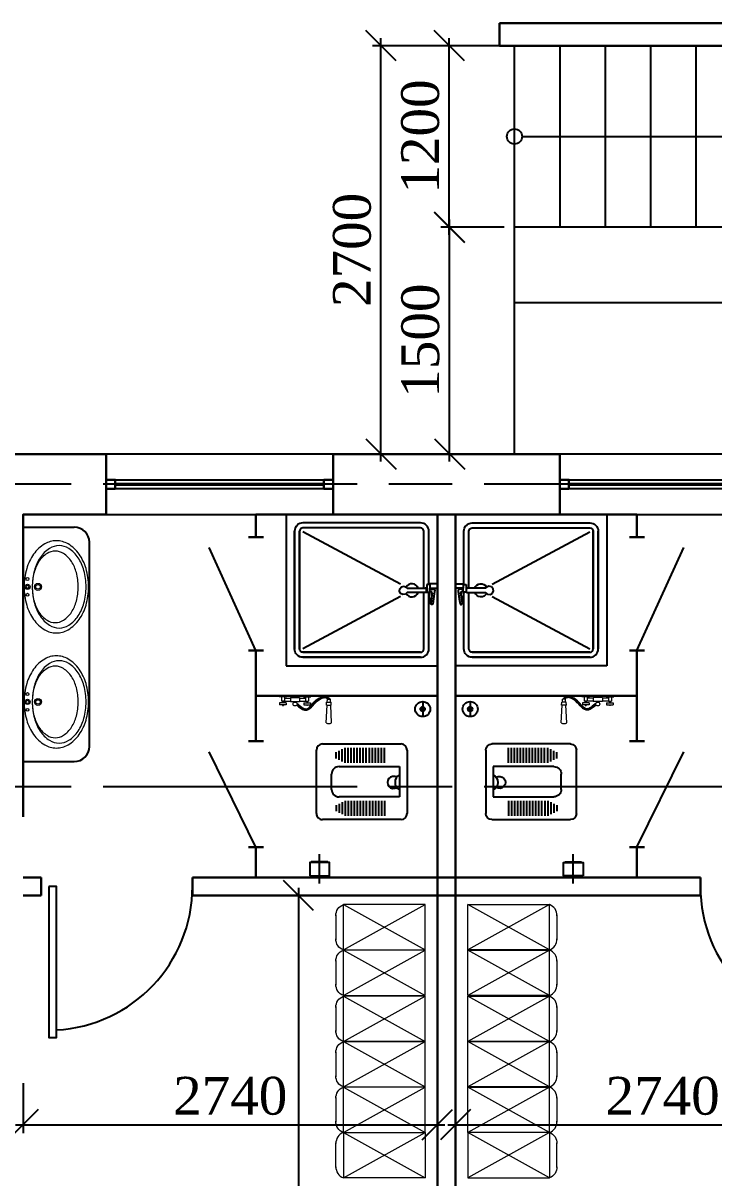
# Model space of a CAD drawing. Header units: inches. Extents: x 2870606 to 3671143, y -733551 to -473558.
# Drawn here: x 3130363 to 3134933, y -589933 to -582295 of the extents above; entities that cross this region are included whole.
import ezdxf

# ---------------------------------------------------------------- set-up
doc = ezdxf.new("R2010")
doc.units = ezdxf.units.IN
doc.header["$MEASUREMENT"] = 0
doc.linetypes.add('ACAD_ISO08W100', pattern=[36, 24, -3, 6, -3])
doc.layers.add('_0', color=7, linetype='Continuous', lineweight=25)
doc.layers.add('A_Windows', color=160, linetype='Continuous')
doc.layers.add('ШТРИХ_СТЕНЫ', color=7, linetype='Continuous', lineweight=9, true_color=0x7a7578)
doc.styles.add('J~stule', font='dutch.ttf')
doc.dimstyles.new('J~style', dxfattribs={"dimscale": 100, "dimtxt": 2.5, "dimasz": 2, "dimexe": 0.55, "dimexo": 0.725, "dimtad": 1, "dimdec": 0, "dimdsep": 46, "dimtxsty": 'J~stule', "dimblk": 'OBLIQUE', "dimcen": 2, "dimdle": 0.5, "dimadec": 0, "dimazin": 0, "dimtfac": 1, "dimtdec": 0, "dimtmove": 0, "dimatfit": 3, "dimfxl": 1, "dimarcsym": 0})

# ---------------------------------------------------------------- blocks, each defined once
blk = doc.blocks.new('_Oblique')
at = {"color": 0, "linetype": 'ByBlock', "lineweight": -2}
blk.add_line((-0.5, -0.5), (0.5, 0.5), dxfattribs=at)
blk = doc.blocks.new('*D169')
at = {"color": 0, "lineweight": -2, "transparency": 16777216}
for p, q in [((3133545.5, -583645.2), (3133129.6, -583645.2)), ((3133184.6, -585195.2), (3133184.6, -583595.2)), ((3133545.5, -585145.2), (3133129.6, -585145.2))]:
    blk.add_line(p, q, dxfattribs=at)
at = {"layer": 'Defpoints', "color": 0, "lineweight": 35, "transparency": 16777216}
for p in [(3133184.6, -583645.2), (3133618, -583645.2, 966.6), (3133618, -585145.2, 1022.9)]:
    blk.add_point(p, dxfattribs=at)
at = {"color": 0, "lineweight": -2, "transparency": 16777216, "xscale": 200, "yscale": 200, "zscale": 200}
for p, rotation in [((3133184.6, -583645.2), 90), ((3133184.6, -585145.2), 270)]:
    blk.add_blockref('_Oblique', p, dxfattribs=dict(at, rotation=rotation))
at = {"color": 0, "transparency": 16777216, "insert": (3132991.9, -584395.2), "char_height": 250, "attachment_point": 5, "rotation": 90, "style": 'J~stule'}
blk.add_mtext('1500', dxfattribs=at)
blk = doc.blocks.new('*D170')
at = {"color": 0, "lineweight": -2, "transparency": 16777216}
for p, q in [((3133181.9, -583695.2), (3133181.9, -582395.2)), ((3133540.9, -582445.2), (3133126.9, -582445.2)), ((3133542.8, -583645.2), (3133126.9, -583645.2))]:
    blk.add_line(p, q, dxfattribs=at)
at = {"layer": 'Defpoints', "color": 0, "lineweight": 35, "transparency": 16777216}
for p in [(3133181.9, -582445.2), (3133613.4, -582445.2, 942.3), (3133615.3, -583645.2, 966.6)]:
    blk.add_point(p, dxfattribs=at)
at = {"color": 0, "lineweight": -2, "transparency": 16777216, "xscale": 200, "yscale": 200, "zscale": 200}
for p, rotation in [((3133181.9, -582445.2), 90), ((3133181.9, -583645.2), 270)]:
    blk.add_blockref('_Oblique', p, dxfattribs=dict(at, rotation=rotation))
at = {"color": 0, "transparency": 16777216, "insert": (3132991, -583045.2), "char_height": 250, "attachment_point": 5, "rotation": 90, "style": 'J~stule'}
blk.add_mtext('1200', dxfattribs=at)
blk = doc.blocks.new('*D171')
at = {"color": 0, "lineweight": -2, "transparency": 16777216}
for p, q in [((3132729.9, -585195.2), (3132729.9, -582395.2)), ((3133540.9, -582445.2), (3132674.9, -582445.2)), ((3133540.9, -585145.2), (3132674.9, -585145.2))]:
    blk.add_line(p, q, dxfattribs=at)
at = {"layer": 'Defpoints', "color": 0, "lineweight": 35, "transparency": 16777216}
for p in [(3132729.9, -582445.2), (3133613.4, -582445.2, 942.3), (3133613.4, -585145.2)]:
    blk.add_point(p, dxfattribs=at)
at = {"color": 0, "lineweight": -2, "transparency": 16777216, "xscale": 200, "yscale": 200, "zscale": 200}
for p, rotation in [((3132729.9, -582445.2), 90), ((3132729.9, -585145.2), 270)]:
    blk.add_blockref('_Oblique', p, dxfattribs=dict(at, rotation=rotation))
at = {"color": 0, "transparency": 16777216, "insert": (3132539.9, -583795.2), "char_height": 250, "attachment_point": 5, "rotation": 90, "style": 'J~stule'}
blk.add_mtext('2700', dxfattribs=at)
blk = doc.blocks.new('hdyhd')
for p, q in [((732010.4, 105038.5), (732010.4, 105558.5)), ((732050.4, 105598.5), (732470.4, 105598.5)), ((732510.4, 105558.5), (732510.4, 105038.5)), ((732160.4, 105548.5), (732360.4, 105548.5)), ((732160.4, 105148.5), (732160.4, 105548.5)), ((732360.4, 105548.5), (732360.4, 105148.5)), ((732135.4, 105448.7), (732035.4, 105448.7)), ((732135.4, 105428.7), (732035.4, 105428.7)), ((732135.4, 105408.7), (732035.4, 105408.7)), ((732385.4, 105448.7), (732485.4, 105448.7)), ((732385.4, 105428.7), (732485.4, 105428.7)), ((732385.4, 105408.7), (732485.4, 105408.7)), ((732135.4, 105388.7), (732035.4, 105388.7)), ((732135.4, 105368.7), (732035.4, 105368.7)), ((732135.4, 105348.7), (732035.4, 105348.7)), ((732135.4, 105328.7), (732035.4, 105328.7)), ((732385.4, 105388.7), (732485.4, 105388.7)), ((732385.4, 105368.7), (732485.4, 105368.7)), ((732385.4, 105348.7), (732485.4, 105348.7)), ((732385.4, 105328.7), (732485.4, 105328.7)), ((732135.4, 105308.7), (732035.4, 105308.7)), ((732135.4, 105288.7), (732035.4, 105288.7)), ((732135.4, 105268.7), (732035.4, 105268.7)), ((732135.4, 105248.7), (732035.4, 105248.7)), ((732385.4, 105308.7), (732485.4, 105308.7)), ((732385.4, 105288.7), (732485.4, 105288.7)), ((732385.4, 105268.7), (732485.4, 105268.7)), ((732385.4, 105248.7), (732485.4, 105248.7)), ((732135.4, 105228.7), (732035.4, 105228.7)), ((732135.4, 105208.7), (732035.4, 105208.7)), ((732135.4, 105188.7), (732035.4, 105188.7)), ((732125.4, 105168.7), (732045.4, 105168.7)), ((732385.4, 105228.7), (732485.4, 105228.7)), ((732385.4, 105208.7), (732485.4, 105208.7)), ((732385.4, 105188.7), (732485.4, 105188.7)), ((732395.4, 105168.7), (732475.4, 105168.7)), ((732115.4, 105148.7), (732055.4, 105148.7)), ((732105.4, 105128.7), (732065.4, 105128.7)), ((732310.4, 105098.5), (732210.4, 105098.5)), ((732405.4, 105148.7), (732465.4, 105148.7)), ((732415.4, 105128.7), (732455.4, 105128.7)), ((732470.4, 104998.5), (732050.4, 104998.5))]:
    blk.add_line(p, q)
for centre, radius, start, end in [((732050.4, 105558.5), 40, 90, 180), ((732470.4, 105558.5), 40, 0, 90), ((732264.4, 105575.1), 56.7, 208.07249, 331.92751), ((732264.4, 105508.5), 40, 147.91007, 32.08997), ((732210.4, 105148.5), 50, 180, 270), ((732310.4, 105148.5), 50, 270, 0), ((732050.4, 105038.5), 40, 180, 270), ((732470.4, 105038.5), 40, 270, 360)]:
    blk.add_arc(centre, radius, start, end)
blk = doc.blocks.new('hdyer')
for p, q in [((-112315.8, -307129.6), (-112315.8, -308129.6)), ((-112559.4, -307590.9), (-113204.7, -307243.8)), ((-112566.4, -307637.4), (-112564.9, -307620.2)), ((-112559.3, -307651), (-112566.4, -307637.4)), ((-112564.9, -307620.2), (-112553.3, -307607.4)), ((-112553.3, -307607.4), (-112536.3, -307603.7)), ((-112536.3, -307603.7), (-112522, -307609.5)), ((-112522, -307609.5), (-112515.8, -307617.6)), ((-112515.8, -307617.6), (-112396, -307617.6)), ((-112388, -307617.6), (-112396, -307617.6)), ((-112388, -307645.6), (-112388, -307617.6)), ((-112388, -307622.8), (-112387.9, -307622.9)), ((-112385.8, -307622.9), (-112388, -307622.9)), ((-112365.8, -307592.6), (-112385.8, -307592.6)), ((-112385.8, -307592.6), (-112385.8, -307612.6)), ((-112385.8, -307612.6), (-112385.8, -307642.6)), ((-112315.8, -307587.6), (-112365.8, -307587.6)), ((-112365.8, -307587.6), (-112365.8, -307617.6)), ((-112365.8, -307617.6), (-112315.8, -307617.6)), ((-112365.8, -307642.6), (-112365.8, -307617.6)), ((-112354.7, -307622.9), (-112365.8, -307622.9)), ((-112358.6, -307620.6), (-112358.2, -307618.5)), ((-112358.2, -307622.9), (-112358.6, -307620.6)), ((-112358.2, -307618.5), (-112357.5, -307617.6)), ((-112354.7, -307622.9), (-112341.4, -307622.9)), ((-112341.4, -307622.9), (-112336.8, -307624.1)), ((-112336.8, -307624.1), (-112333.6, -307627.7)), ((-112332.9, -307631.6), (-112334, -307640.1)), ((-112333.6, -307627.7), (-112332.9, -307631.6)), ((-112559.4, -307671.5), (-113204.7, -308018.5)), ((-112544.2, -307658.8), (-112559.3, -307651)), ((-112527.5, -307656.1), (-112544.2, -307658.8)), ((-112515.8, -307645.6), (-112527.5, -307656.1)), ((-112388, -307645.6), (-112515.8, -307645.6)), ((-112385.8, -307639.9), (-112388, -307639.9)), ((-112385.8, -307642.6), (-112365.8, -307642.6)), ((-112360.3, -307719.9), (-112372.7, -307642.6)), ((-112358.3, -307639.9), (-112365.8, -307639.9)), ((-112349.7, -307648.6), (-112360, -307718.7)), ((-112353.7, -307641.1), (-112358.3, -307639.9)), ((-112352.5, -307667.5), (-112356.2, -307640.5)), ((-112350.5, -307644.7), (-112353.7, -307641.1)), ((-112349.7, -307648.6), (-112350.5, -307644.7)), ((-112340.8, -307686.6), (-112345.6, -307719.4)), ((-112336, -307653.8), (-112340.8, -307686.6)), ((-112334, -307640.1), (-112336, -307653.8)), ((-112358.3, -307723.2), (-112360.3, -307719.9)), ((-112360.3, -307719.9), (-112360.3, -307719.9)), ((-112355.7, -307725.2), (-112358.3, -307723.2)), ((-112352.7, -307725.6), (-112355.7, -307725.2)), ((-112349.5, -307724.9), (-112352.7, -307725.6)), ((-112346.8, -307722.6), (-112349.5, -307724.9)), ((-112345.6, -307719.4), (-112346.8, -307722.6)), ((-113315.8, -308129.6), (-112315.8, -308129.6))]:
    blk.add_line(p, q)
blk.add_lwpolyline([(-112315.8, -307129.6), (-113315.8, -307129.6), (-113315.8, -308129.6)])
for points in [[(-112426.9, -307185.2), (-113204.7, -307185.2, 0.414214), (-113260.2, -307240.7), (-113260.2, -308018.5, 0.141372)], [(-112426.9, -308074.1), (-113204.7, -308074.1, -0.414214), (-113260.2, -308018.5), (-113260.2, -307240.7, -0.141372)], [(-112426.9, -307218.5), (-113204.7, -307218.5, 0.414214), (-113226.9, -307240.7), (-113226.9, -308018.5, 0.139565)], [(-112426.9, -308040.7), (-113204.7, -308040.7, -0.414214), (-113226.9, -308018.5), (-113226.9, -307240.7, -0.139565)], [(-112371.4, -307592.6), (-112371.4, -307240.7, 0.414214), (-112426.9, -307185.2)], [(-112404.7, -307617.6), (-112404.7, -307240.7, 0.414214), (-112426.9, -307218.5)], [(-113204.7, -308040.7), (-112426.9, -308040.7, 0.414214), (-112404.7, -308018.5), (-112404.7, -307645.6)], [(-113204.7, -308074.1), (-112426.9, -308074.1, 0.414214), (-112371.4, -308018.5), (-112371.4, -307650.8)]]:
    blk.add_lwpolyline(points, format="xyb")
for start, end in [(18.28258, 150.03204), (208.21385, 340.54332)]:
    blk.add_arc((-112484.4, -307631.2), 43.3, start, end)
blk = doc.blocks.new('irfaxbr')
at = {"layer": 'ШТРИХ_СТЕНЫ', "color": 5, "linetype": 'ByBlock', "lineweight": 20, "ltscale": 100}
for p, q in [((4777570.9, 3463437.6), (4778110.9, 3463437.6)), ((4777570.9, 3463437.6), (4777570.9, 3463137.6)), ((4777570.9, 3463137.6), (4778110.9, 3463437.6)), ((4777570.9, 3463437.6), (4778110.9, 3463137.6)), ((4778110.9, 3463437.6), (4778110.9, 3463137.6)), ((4777520.9, 3463205.7), (4777520.9, 3463369.6)), ((4778110.9, 3463137.6), (4777570.9, 3463137.6))]:
    blk.add_line(p, q, dxfattribs=at)
for centre, start, end in [((4777596.2, 3463366.7), 109.60136, 182.20677), ((4777596.2, 3463208.6), 177.79323, 250.39864)]:
    blk.add_arc(centre, 75.3, start, end, dxfattribs=at)
blk = doc.blocks.new('hfhfrt')
at = {"lineweight": 13}
blk.add_line((1120341.1, -286193.4), (1120341.1, -284643.4), dxfattribs=at)
at = {"color": 7}
for p, q in [((1120341.1, -284643.4), (1120679.5, -284643.4)), ((1120341.1, -286193.4), (1120679.5, -286193.4))]:
    blk.add_line(p, q, dxfattribs=at)
blk.add_line((1120779.5, -286093.4), (1120779.5, -284743.4))
at = {"lineweight": 13}
for centre, radius in [((1120370.2, -285037.9), 17.3), ((1120370.2, -285037.9), 10.5), ((1120370.2, -284985.9), 9.72), ((1120439.6, -285037.9), 23.1), ((1120439.6, -285037.9), 14.7), ((1120370.2, -285090), 9.72), ((1120370.2, -285798.9), 17.3), ((1120370.2, -285798.9), 10.5), ((1120370.2, -285746.9), 9.72), ((1120439.6, -285798.9), 23.1), ((1120439.6, -285798.9), 14.7), ((1120370.2, -285851.1), 9.72)]:
    blk.add_circle(centre, radius, dxfattribs=at)
at = {"color": 7}
for centre, start, end in [((1120679.5, -284743.4), 0, 90), ((1120679.5, -286093.4), 270, 0)]:
    blk.add_arc(centre, 100, start, end, dxfattribs=at)
at = {"lineweight": 13}
for centre, radius, start, end in [((1120604.7, -284958.3), 237.1, 120.62609, 145.02069), ((1120626.1, -284957.9), 205.9, 122.36765, 146.83492), ((1120561.2, -284884.8), 151.8, 90, 120.62609), ((1120553.6, -284901.3), 100.1, 90, 122.81456), ((1120579.6, -284884.5), 119, 90, 122.36765), ((1120553.6, -284901.3), 100.1, 57.18544, 90), ((1120561.2, -284884.8), 151.8, 59.37391, 90), ((1120579.6, -284884.5), 119, 57.63235, 90), ((1120517.7, -284958.3), 237.1, 34.97931, 59.37391), ((1120533, -284957.9), 205.9, 33.16508, 57.63235), ((1120673.5, -285006.4), 321.1, 145.02069, 163.83775), ((1120662.8, -285009.6), 257.5, 147.28432, 165.09994), ((1120700, -285006.2), 294.2, 146.83492, 164.85341), ((1120595.8, -284966.6), 177.9, 122.81456, 147.28432), ((1120511.5, -284966.6), 177.9, 32.71568, 57.18544), ((1120444.5, -285009.6), 257.5, 14.90006, 32.71568), ((1120459.1, -285006.2), 294.2, 15.14659, 33.16508), ((1120449, -285006.4), 321.1, 16.16225, 34.97931), ((1120782.1, -285037.9), 434.2, 163.83775, 180), ((1120816.9, -285037.9), 415.4, 164.85341, 180), ((1120768.8, -285037.9), 367.3, 165.09994, 180), ((1120338.4, -285037.9), 367.3, 0, 14.90006), ((1120342.2, -285037.9), 415.4, 0, 15.14659), ((1120340.3, -285037.9), 434.2, 0, 16.16225), ((1120782.1, -285037.9), 434.2, 180, 196.16225), ((1120768.8, -285037.9), 367.3, 180, 194.90006), ((1120816.9, -285037.9), 415.4, 180, 195.14659), ((1120338.4, -285037.9), 367.3, 345.09994, 0), ((1120342.2, -285037.9), 415.4, 344.85341, 0), ((1120340.3, -285037.9), 434.2, 343.83775, 0), ((1120673.5, -285069.4), 321.1, 196.16225, 214.97931), ((1120662.8, -285066.1), 257.5, 194.90006, 212.71568), ((1120700, -285069.5), 294.2, 195.14659, 213.16508), ((1120444.5, -285066.1), 257.5, 327.28432, 345.09994), ((1120459.1, -285069.5), 294.2, 326.83492, 344.85341), ((1120449, -285069.4), 321.1, 325.02069, 343.83775), ((1120604.7, -285117.5), 237.1, 214.97931, 239.37391), ((1120595.8, -285109.1), 177.9, 212.71568, 237.18544), ((1120626.1, -285117.8), 205.9, 213.16508, 237.63235), ((1120553.6, -285174.5), 100.1, 237.18544, 270), ((1120553.6, -285174.5), 100.1, 270, 302.81456), ((1120511.5, -285109.1), 177.9, 302.81456, 327.28432), ((1120517.7, -285117.5), 237.1, 300.62609, 325.02069), ((1120533, -285117.8), 205.9, 302.36765, 326.83492), ((1120561.2, -285190.9), 151.8, 239.37391, 270), ((1120579.6, -285191.2), 119, 237.63235, 270), ((1120561.2, -285190.9), 151.8, 270, 300.62609), ((1120579.6, -285191.2), 119, 270, 302.36765), ((1120604.7, -285719.3), 237.1, 120.62609, 145.02069), ((1120626.1, -285718.9), 205.9, 122.36765, 146.83492), ((1120561.2, -285645.8), 151.8, 90, 120.62609), ((1120553.6, -285662.3), 100.1, 90, 122.81456), ((1120579.6, -285645.5), 119, 90, 122.36765), ((1120553.6, -285662.3), 100.1, 57.18544, 90), ((1120561.2, -285645.8), 151.8, 59.37391, 90), ((1120579.6, -285645.5), 119, 57.63235, 90), ((1120517.7, -285719.3), 237.1, 34.97931, 59.37391), ((1120533, -285718.9), 205.9, 33.16508, 57.63235), ((1120673.5, -285767.4), 321.1, 145.02069, 163.83775), ((1120662.8, -285770.7), 257.5, 147.28432, 165.09994), ((1120700, -285767.2), 294.2, 146.83492, 164.85341), ((1120595.8, -285727.6), 177.9, 122.81456, 147.28432), ((1120511.5, -285727.6), 177.9, 32.71568, 57.18544), ((1120444.5, -285770.7), 257.5, 14.90006, 32.71568), ((1120459.1, -285767.2), 294.2, 15.14659, 33.16508), ((1120449, -285767.4), 321.1, 16.16225, 34.97931), ((1120782.1, -285798.9), 434.2, 163.83775, 180), ((1120816.9, -285798.9), 415.4, 164.85341, 180), ((1120768.8, -285798.9), 367.3, 165.09994, 180), ((1120338.4, -285798.9), 367.3, 0, 14.90006), ((1120342.2, -285798.9), 415.4, 0, 15.14659), ((1120340.3, -285798.9), 434.2, 0, 16.16225), ((1120782.1, -285798.9), 434.2, 180, 196.16225), ((1120768.8, -285798.9), 367.3, 180, 194.90006), ((1120816.9, -285798.9), 415.4, 180, 195.14659), ((1120338.4, -285798.9), 367.3, 345.09994, 0), ((1120342.2, -285798.9), 415.4, 344.85341, 0), ((1120340.3, -285798.9), 434.2, 343.83775, 0), ((1120673.5, -285830.4), 321.1, 196.16225, 214.97931), ((1120662.8, -285827.1), 257.5, 194.90006, 212.71568), ((1120700, -285830.5), 294.2, 195.14659, 213.16508), ((1120444.5, -285827.1), 257.5, 327.28432, 345.09994), ((1120459.1, -285830.5), 294.2, 326.83492, 344.85341), ((1120449, -285830.4), 321.1, 325.02069, 343.83775), ((1120604.7, -285878.5), 237.1, 214.97931, 239.37391), ((1120595.8, -285870.1), 177.9, 212.71568, 237.18544), ((1120626.1, -285878.8), 205.9, 213.16508, 237.63235), ((1120553.6, -285935.5), 100.1, 237.18544, 270), ((1120553.6, -285935.5), 100.1, 270, 302.81456), ((1120511.5, -285870.1), 177.9, 302.81456, 327.28432), ((1120517.7, -285878.5), 237.1, 300.62609, 325.02069), ((1120533, -285878.8), 205.9, 302.36765, 326.83492), ((1120561.2, -285951.9), 151.8, 239.37391, 270), ((1120579.6, -285952.2), 119, 237.63235, 270), ((1120561.2, -285951.9), 151.8, 270, 300.62609), ((1120579.6, -285952.2), 119, 270, 302.36765)]:
    blk.add_arc(centre, radius, start, end, dxfattribs=at)
blk = doc.blocks.new('*U65')
at = {"color": 7, "lineweight": 30}
for points in [[(0, 60), (60, 60), (60, 0), (0, 0)], [(1500, 60), (1440, 60), (1440, 0), (1500, 0)]]:
    blk.add_lwpolyline(points, close=True, dxfattribs=at)
at = {"color": 4, "lineweight": 25}
for points in [[(60, 60), (1440, 60), (1440, 0), (60, 0)], [(60, 35), (1440, 35), (1440, 25), (60, 25)]]:
    blk.add_lwpolyline(points, close=True, dxfattribs=at)
blk = doc.blocks.new('*D234')
at = {"color": 0, "lineweight": -2, "transparency": 16777216}
for p, q in [((3133223.4, -589266.3), (3133223.4, -589636.3)), ((3135963.4, -589266.3), (3135963.4, -589636.3)), ((3133173.4, -589581.3), (3136013.4, -589581.3))]:
    blk.add_line(p, q, dxfattribs=at)
at = {"layer": 'Defpoints', "color": 0, "lineweight": 35, "transparency": 16777216}
for p in [(3133223.4, -589193.8), (3135963.4, -589193.8), (3135963.4, -589581.3)]:
    blk.add_point(p, dxfattribs=at)
at = {"color": 0, "lineweight": -2, "transparency": 16777216, "xscale": 200, "yscale": 200, "zscale": 200, "rotation": 180}
blk.add_blockref('_Oblique', (3133223.4, -589581.3), dxfattribs=at)
at = {"color": 0, "lineweight": -2, "transparency": 16777216, "xscale": 200, "yscale": 200, "zscale": 200}
blk.add_blockref('_Oblique', (3135963.4, -589581.3), dxfattribs=at)
at = {"color": 0, "transparency": 16777216, "insert": (3134593.4, -589391.3), "char_height": 250, "attachment_point": 5, "style": 'J~stule'}
blk.add_mtext('2740', dxfattribs=at)
blk = doc.blocks.new('*D235')
at = {"color": 0, "lineweight": -2, "transparency": 16777216}
for p, q in [((3130363.4, -589305.5), (3130363.4, -589636.3)), ((3133103.4, -589305.5), (3133103.4, -589636.3)), ((3130313.4, -589581.3), (3133153.4, -589581.3))]:
    blk.add_line(p, q, dxfattribs=at)
at = {"layer": 'Defpoints', "color": 0, "lineweight": 35, "transparency": 16777216}
for p in [(3130363.4, -589233), (3133103.4, -589233), (3133103.4, -589581.3)]:
    blk.add_point(p, dxfattribs=at)
at = {"color": 0, "lineweight": -2, "transparency": 16777216, "xscale": 200, "yscale": 200, "zscale": 200, "rotation": 180}
blk.add_blockref('_Oblique', (3130363.4, -589581.3), dxfattribs=at)
at = {"color": 0, "lineweight": -2, "transparency": 16777216, "xscale": 200, "yscale": 200, "zscale": 200}
blk.add_blockref('_Oblique', (3133103.4, -589581.3), dxfattribs=at)
at = {"color": 0, "transparency": 16777216, "insert": (3131733.4, -589391.3), "char_height": 250, "attachment_point": 5, "style": 'J~stule'}
blk.add_mtext('2740', dxfattribs=at)
blk = doc.blocks.new('*D249')
at = {"color": 0, "lineweight": -2, "transparency": 16777216}
for p, q in [((3132302.9, -588065.2), (3132129.7, -588065.2)), ((3132184.7, -588015.2), (3132184.7, -593475.2)), ((3132302.9, -593425.2), (3132129.7, -593425.2))]:
    blk.add_line(p, q, dxfattribs=at)
at = {"layer": 'Defpoints', "color": 0, "lineweight": 35, "transparency": 16777216}
for p in [(3132375.4, -588065.2, -10.2), (3132184.7, -593425.2), (3132375.4, -593425.2)]:
    blk.add_point(p, dxfattribs=at)
at = {"color": 0, "lineweight": -2, "transparency": 16777216, "xscale": 200, "yscale": 200, "zscale": 200}
for p, rotation in [((3132184.7, -588065.2), 90), ((3132184.7, -593425.2), 270)]:
    blk.add_blockref('_Oblique', p, dxfattribs=dict(at, rotation=rotation))
at = {"color": 0, "transparency": 16777216, "insert": (3131992, -590745.2), "char_height": 250, "attachment_point": 5, "rotation": 90, "style": 'J~stule'}
blk.add_mtext('5360', dxfattribs=at)

msp = doc.modelspace()

# ---------------------------------------------------------------- linework, layer by layer
at = {"lineweight": 30}
for p, q in [((3133513.38, -582295.19, 80.78), (3139363.36, -582295.19, 80.78)), ((3133513.38, -582445.19, 80.78), (3133513.38, -582295.19, 80.78)), ((3133513.38, -582445.19, 80.78), (3139213.36, -582445.19, 80.78)), ((3130913.36, -585145.19), (3130913.36, -585545.19)), ((3131903.36, -585545.19), (3133103.36, -585545.19)), ((3131903.36, -585545.19), (3131903.36, -585695.19)), ((3133103.36, -592145.19), (3133103.36, -585545.19)), ((3134423.36, -585545.19), (3133223.36, -585545.19)), ((3133223.36, -591175.19), (3133223.36, -585545.19)), ((3134423.36, -585545.19), (3134423.36, -585695.19)), ((3131853.36, -585695.19), (3131953.36, -585695.19)), ((3134473.36, -585695.19), (3134373.36, -585695.19)), ((3131853.36, -586445.19), (3131953.36, -586445.19)), ((3131903.36, -586445.19), (3131903.36, -586745.19)), ((3134473.36, -586445.19), (3134373.36, -586445.19)), ((3134423.36, -586445.19), (3134423.36, -586745.19)), ((3131903.36, -586745.19), (3133103.36, -586745.19)), ((3131903.36, -586745.19), (3131903.36, -587045.19)), ((3134423.36, -586745.19), (3133223.36, -586745.19)), ((3134423.36, -586745.19), (3134423.36, -587045.19)), ((3131853.36, -587045.19), (3131953.36, -587045.19)), ((3134473.36, -587045.19), (3134373.36, -587045.19)), ((3131853.36, -587745.19), (3131953.36, -587745.19)), ((3131903.36, -587745.19), (3131903.36, -587945.19)), ((3134473.36, -587745.19), (3134373.36, -587745.19)), ((3134423.36, -587745.19), (3134423.36, -587945.19)), ((3130363.36, -587945.19), (3130483.4, -587945.19)), ((3130483.4, -588065.19, 58.88), (3130483.4, -587945.19, 58.88)), ((3131483.4, -587945.19, -10.18), (3134843.39, -587945.19, -10.18)), ((3131483.4, -588065.19, 58.88), (3131483.4, -587945.19, 12.06)), ((3131903.36, -587945.19), (3133103.36, -587945.19)), ((3134423.36, -587945.19), (3133223.36, -587945.19)), ((3134843.39, -588065.19, 58.88), (3134843.39, -587945.19, 12.06)), ((3130363.36, -588065.19), (3130483.4, -588065.19)), ((3131483.4, -588065.19, -10.18), (3134843.39, -588065.19, -10.18))]:
    msp.add_line(p, q, dxfattribs=at)
for p, q in [((3133613.38, -583645.19, 105.13), (3133613.38, -582445.19, 80.78)), ((3133913.38, -582445.19, 105.13), (3133913.38, -583645.19, 105.13)), ((3134213.38, -582445.19, 105.13), (3134213.38, -583645.19, 105.13)), ((3134513.38, -582445.19, 105.13), (3134513.38, -583645.19, 105.13)), ((3134813.38, -582445.19, 105.13), (3134813.38, -583645.19, 105.13)), ((3133663.38, -583045.19, 105.13), (3136313.38, -583045.19, 105.13)), ((3133613.38, -585145.19, 105.13), (3133613.38, -583645.19, 105.13)), ((3136313.38, -583645.19, 105.13), (3133613.38, -583645.19, 105.13)), ((3136313.38, -584145.19, 92.96), (3133613.38, -584145.19, 92.96)), ((3132413.36, -585145.19), (3130913.36, -585145.19)), ((3135413.36, -585145.19), (3133913.36, -585145.19)), ((3130913.36, -585545.19), (3133103.36, -585545.19)), ((3133913.36, -585545.19), (3135413.36, -585545.19)), ((3131903.36, -586445.19), (3131593.89, -585764.21)), ((3134423.36, -586445.19), (3134732.83, -585764.21)), ((3131903.36, -587745.19), (3131593.89, -587114.21)), ((3134423.36, -587745.19), (3134732.83, -587114.21))]:
    msp.add_line(p, q)
at = {"color": 252, "linetype": 'ACAD_ISO08W100', "ltscale": 70}
for p, q in [((3193052.28, -585345.19), (3127158.59, -585345.19)), ((3193052.28, -587345.19), (3127158.59, -587345.19))]:
    msp.add_line(p, q, dxfattribs=at)
at = {"color": 153, "linetype": 'ByBlock', "lineweight": 5}
for p, q in [((3132057.08, -586745.19), (3132107.08, -586745.19)), ((3132057.08, -586745.19), (3132057.08, -586750.19)), ((3132057.08, -586745.19), (3132107.08, -586745.19)), ((3132107.08, -586750.19), (3132057.08, -586750.19)), ((3132072.08, -586750.19), (3132072.08, -586780.19)), ((3132092.08, -586780.19), (3132072.08, -586780.19)), ((3132079.08, -586780.19), (3132079.08, -586790.38)), ((3132085.08, -586780.19), (3132085.08, -586790.38)), ((3132092.08, -586750.19), (3132092.08, -586780.19)), ((3132092.08, -586759.18), (3132132.08, -586759.18)), ((3132092.08, -586779.4), (3132132.08, -586779.4)), ((3132107.08, -586745.19), (3132107.08, -586750.19)), ((3132132.08, -586756.18), (3132132.08, -586782.4)), ((3132132.08, -586756.18), (3132192.08, -586756.18)), ((3132132.08, -586782.4), (3132192.08, -586782.4)), ((3132155.08, -586782.4), (3132155.08, -586787.48)), ((3132169.08, -586782.4), (3132169.08, -586787.48)), ((3132192.08, -586756.18), (3132192.08, -586782.4)), ((3132192.08, -586759.18), (3132232.08, -586759.18)), ((3132192.08, -586779.4), (3132232.08, -586779.4)), ((3132217.08, -586745.19), (3132267.08, -586745.19)), ((3132217.08, -586745.19), (3132217.08, -586750.19)), ((3132217.08, -586745.19), (3132267.08, -586745.19)), ((3132217.08, -586750.19), (3132267.08, -586750.19)), ((3132232.08, -586750.19), (3132232.08, -586780.19)), ((3132232.08, -586780.19), (3132252.08, -586780.19)), ((3132239.08, -586780.19), (3132239.08, -586790.38)), ((3132245.08, -586780.19), (3132245.08, -586790.38)), ((3132252.08, -586750.19), (3132252.08, -586780.19)), ((3132267.08, -586745.19), (3132267.08, -586750.19)), ((3132284.2, -586804.4), (3132303.33, -586771.26)), ((3132284.65, -586788.87), (3132293.6, -586794.04)), ((3132286.33, -586787.09), (3132295.29, -586792.26)), ((3132288.02, -586785.32), (3132297.01, -586790.51)), ((3132289.74, -586783.56), (3132298.75, -586788.76)), ((3132291.49, -586781.82), (3132300.53, -586787.04)), ((3132293.27, -586780.1), (3132302.34, -586785.33)), ((3132295.08, -586778.39), (3132304.18, -586783.65)), ((3132296.92, -586776.71), (3132306.07, -586781.99)), ((3132298.81, -586775.05), (3132308, -586780.35)), ((3132300.73, -586773.4), (3132309.98, -586778.75)), ((3132302.68, -586771.78), (3132312.01, -586777.17)), ((3132304.68, -586770.19), (3132314.08, -586775.62)), ((3132306.71, -586768.61), (3132316.2, -586774.09)), ((3132308.79, -586767.06), (3132318.37, -586772.59)), ((3132310.03, -586778.71), (3132321.6, -586758.67)), ((3132310.91, -586765.53), (3132320.59, -586771.13)), ((3132313.07, -586764.03), (3132322.87, -586769.69)), ((3132315.28, -586762.56), (3132325.2, -586768.29)), ((3132317.54, -586761.11), (3132327.59, -586766.92)), ((3132319.85, -586759.7), (3132330.05, -586765.59)), ((3132322.22, -586758.31), (3132332.57, -586764.3)), ((3132324.64, -586756.97), (3132335.18, -586763.05)), ((3132327.13, -586755.65), (3132337.87, -586761.85)), ((3132327.95, -586766.72), (3132336.87, -586751.28)), ((3132329.7, -586754.39), (3132340.66, -586760.71)), ((3132332.34, -586753.16), (3132343.57, -586759.64)), ((3132335.07, -586751.99), (3132346.62, -586758.66)), ((3132337.91, -586750.88), (3132349.87, -586757.78)), ((3132340.87, -586749.84), (3132353.38, -586757.06)), ((3132342.9, -586759.88), (3132350.09, -586747.42)), ((3132343.97, -586748.88), (3132357.3, -586756.57)), ((3132347.25, -586748.02), (3132362.05, -586756.56)), ((3132350.76, -586747.3), (3132384.97, -586767.05)), ((3132354.59, -586746.76), (3132389.74, -586767.05)), ((3132355.72, -586756.72), (3132361.6, -586746.53)), ((3132358.88, -586746.49), (3132389.97, -586764.43)), ((3132364.03, -586746.71), (3132386.5, -586759.69)), ((3132366.41, -586757.25), (3132371.54, -586748.37)), ((3132369.87, -586807.05), (3132370.89, -586787.05)), ((3132370.89, -586787.05), (3132400.73, -586787.05)), ((3132371.85, -586748.48), (3132380.94, -586753.72)), ((3132374.73, -586761.9), (3132379.92, -586752.9)), ((3132374.89, -586787.05), (3132375.91, -586767.05)), ((3132375.91, -586767.05), (3132395.71, -586767.05)), ((3132378.73, -586766.2), (3132380.21, -586767.05)), ((3132382.75, -586767.05), (3132386.79, -586760.05)), ((3132396.72, -586787.05), (3132395.71, -586767.05)), ((3132401.74, -586807.05), (3132400.73, -586787.05)), ((3133924.98, -586807.05), (3133925.99, -586787.05)), ((3133955.83, -586787.05), (3133925.99, -586787.05)), ((3133930, -586787.05), (3133931.01, -586767.05)), ((3133950.81, -586767.05), (3133931.01, -586767.05)), ((3133967.84, -586746.49), (3133936.75, -586764.43)), ((3133972.13, -586746.76), (3133936.98, -586767.05)), ((3133943.97, -586767.05), (3133939.93, -586760.05)), ((3133962.69, -586746.71), (3133940.21, -586759.69)), ((3133975.96, -586747.3), (3133941.74, -586767.05)), ((3133954.87, -586748.48), (3133945.78, -586753.72)), ((3133947.99, -586766.2), (3133946.51, -586767.05)), ((3133951.99, -586761.9), (3133946.8, -586752.9)), ((3133951.83, -586787.05), (3133950.81, -586767.05)), ((3133960.31, -586757.25), (3133955.18, -586748.37)), ((3133956.85, -586807.05), (3133955.83, -586787.05)), ((3133979.47, -586748.02), (3133964.67, -586756.56)), ((3133971, -586756.72), (3133965.11, -586746.53)), ((3133982.75, -586748.88), (3133969.42, -586756.57)), ((3133985.85, -586749.84), (3133973.34, -586757.06)), ((3133983.82, -586759.88), (3133976.63, -586747.42)), ((3133988.81, -586750.88), (3133976.85, -586757.78)), ((3133991.65, -586751.99), (3133980.09, -586758.66)), ((3133994.38, -586753.16), (3133983.15, -586759.64)), ((3133997.02, -586754.39), (3133986.06, -586760.71)), ((3133999.59, -586755.65), (3133988.85, -586761.85)), ((3133998.77, -586766.72), (3133989.85, -586751.28)), ((3134002.08, -586756.97), (3133991.54, -586763.05)), ((3134004.5, -586758.31), (3133994.14, -586764.3)), ((3134006.87, -586759.7), (3133996.67, -586765.59)), ((3134009.18, -586761.11), (3133999.13, -586766.92)), ((3134011.44, -586762.56), (3134001.52, -586768.29)), ((3134013.65, -586764.03), (3134003.85, -586769.69)), ((3134016.69, -586778.71), (3134005.12, -586758.67)), ((3134015.81, -586765.53), (3134006.12, -586771.13)), ((3134017.93, -586767.06), (3134008.35, -586772.59)), ((3134020.01, -586768.61), (3134010.52, -586774.09)), ((3134022.04, -586770.19), (3134012.64, -586775.62)), ((3134024.04, -586771.78), (3134014.71, -586777.17)), ((3134025.99, -586773.4), (3134016.74, -586778.75)), ((3134027.91, -586775.05), (3134018.72, -586780.35)), ((3134029.79, -586776.71), (3134020.65, -586781.99)), ((3134031.64, -586778.39), (3134022.54, -586783.65)), ((3134042.52, -586804.4), (3134023.39, -586771.26)), ((3134033.45, -586780.1), (3134024.38, -586785.33)), ((3134035.23, -586781.82), (3134026.19, -586787.04)), ((3134036.97, -586783.56), (3134027.97, -586788.76)), ((3134038.7, -586785.32), (3134029.71, -586790.51)), ((3134040.39, -586787.09), (3134031.43, -586792.26)), ((3134042.07, -586788.87), (3134033.12, -586794.04)), ((3134109.64, -586745.19), (3134059.64, -586745.19)), ((3134059.64, -586745.19), (3134059.64, -586750.19)), ((3134109.64, -586745.19), (3134059.64, -586745.19)), ((3134109.64, -586750.19), (3134059.64, -586750.19)), ((3134074.64, -586750.19), (3134074.64, -586780.19)), ((3134094.64, -586780.19), (3134074.64, -586780.19)), ((3134081.64, -586780.19), (3134081.64, -586790.38)), ((3134087.64, -586780.19), (3134087.64, -586790.38)), ((3134094.64, -586750.19), (3134094.64, -586780.19)), ((3134134.64, -586759.18), (3134094.64, -586759.18)), ((3134134.64, -586779.4), (3134094.64, -586779.4)), ((3134109.64, -586745.19), (3134109.64, -586750.19)), ((3134134.64, -586756.18), (3134134.64, -586782.4)), ((3134194.64, -586756.18), (3134134.64, -586756.18)), ((3134194.64, -586782.4), (3134134.64, -586782.4)), ((3134157.64, -586782.4), (3134157.64, -586787.48)), ((3134171.64, -586782.4), (3134171.64, -586787.48)), ((3134194.64, -586756.18), (3134194.64, -586782.4)), ((3134234.64, -586759.18), (3134194.64, -586759.18)), ((3134234.64, -586779.4), (3134194.64, -586779.4)), ((3134269.64, -586745.19), (3134219.64, -586745.19)), ((3134219.64, -586745.19), (3134219.64, -586750.19)), ((3134269.64, -586745.19), (3134219.64, -586745.19)), ((3134219.64, -586750.19), (3134269.64, -586750.19)), ((3134234.64, -586750.19), (3134234.64, -586780.19)), ((3134234.64, -586780.19), (3134254.64, -586780.19)), ((3134241.64, -586780.19), (3134241.64, -586790.38)), ((3134247.64, -586780.19), (3134247.64, -586790.38)), ((3134254.64, -586750.19), (3134254.64, -586780.19)), ((3134269.64, -586745.19), (3134269.64, -586750.19)), ((3132060.08, -586790.38), (3132060.08, -586804.38)), ((3132104.08, -586790.38), (3132060.08, -586790.38)), ((3132104.08, -586804.38), (3132060.08, -586804.38)), ((3132079.08, -586804.38), (3132079.08, -586807.33)), ((3132079.08, -586807.33), (3132085.08, -586807.33)), ((3132085.08, -586804.38), (3132085.08, -586807.33)), ((3132104.08, -586790.38), (3132104.08, -586804.38)), ((3132173.45, -586805.72), (3132178.58, -586796.84)), ((3132173.7, -586804.55), (3132235.23, -586840.07)), ((3132174.32, -586793.91), (3132177.09, -586795.51)), ((3132174.61, -586802.33), (3132239.06, -586839.54)), ((3132175.09, -586797.1), (3132186.08, -586803.45)), ((3132175.1, -586799.86), (3132196.81, -586812.39)), ((3132177.94, -586809.75), (3132230.57, -586840.13)), ((3132180.7, -586812.2), (3132185.87, -586803.26)), ((3132187.4, -586817.96), (3132223.97, -586839.07)), ((3132188.06, -586818.51), (3132193.25, -586809.52)), ((3132195.62, -586824.47), (3132200.81, -586815.48)), ((3132203.48, -586829.9), (3132208.64, -586820.98)), ((3132211.79, -586834.56), (3132216.89, -586825.73)), ((3132220.08, -586790.38), (3132220.08, -586804.38)), ((3132220.08, -586790.38), (3132264.08, -586790.38)), ((3132220.08, -586804.38), (3132264.08, -586804.38)), ((3132220.71, -586838.16), (3132225.87, -586829.23)), ((3132226.05, -586829.27), (3132242.4, -586838.72)), ((3132230.57, -586840.13), (3132236.29, -586830.22)), ((3132232.63, -586830.33), (3132245.42, -586837.71)), ((3132237.06, -586830.13), (3132248.19, -586836.56)), ((3132239.08, -586804.38), (3132239.08, -586807.33)), ((3132245.08, -586807.33), (3132239.08, -586807.33)), ((3132240.52, -586829.38), (3132250.77, -586835.3)), ((3132242.38, -586838.73), (3132250.83, -586824.1)), ((3132243.46, -586828.33), (3132253.19, -586833.95)), ((3132245.08, -586804.38), (3132245.08, -586807.33)), ((3132246.07, -586827.09), (3132255.49, -586832.53)), ((3132248.44, -586825.71), (3132257.67, -586831.04)), ((3132250.65, -586824.23), (3132259.76, -586829.49)), ((3132252.72, -586822.68), (3132261.77, -586827.9)), ((3132254.69, -586821.06), (3132263.7, -586826.27)), ((3132256.57, -586819.4), (3132265.56, -586824.59)), ((3132257.92, -586830.86), (3132277.76, -586796.5)), ((3132258.39, -586817.7), (3132267.36, -586822.88)), ((3132260.16, -586815.98), (3132269.1, -586821.14)), ((3132261.89, -586814.22), (3132270.8, -586819.37)), ((3132263.57, -586812.45), (3132272.46, -586817.58)), ((3132264.08, -586790.38), (3132264.08, -586804.38)), ((3132265.24, -586810.66), (3132274.11, -586815.78)), ((3132266.88, -586808.85), (3132275.74, -586813.97)), ((3132268.5, -586807.04), (3132277.36, -586812.16)), ((3132270.11, -586805.22), (3132278.97, -586810.34)), ((3132271.71, -586803.4), (3132280.58, -586808.51)), ((3132273.31, -586801.57), (3132282.18, -586806.69)), ((3132274.91, -586799.74), (3132283.79, -586804.87)), ((3132276.51, -586797.92), (3132285.39, -586803.05)), ((3132278.12, -586796.1), (3132287.01, -586801.23)), ((3132279.73, -586794.28), (3132288.64, -586799.42)), ((3132281.36, -586792.47), (3132290.27, -586797.62)), ((3132283, -586790.66), (3132291.93, -586795.82)), ((3132367.99, -586923.18), (3132373.88, -586807.05)), ((3132369.87, -586807.05), (3132401.74, -586807.05)), ((3132403.62, -586923.18), (3132397.74, -586807.05)), ((3133923.09, -586923.18), (3133928.98, -586807.05)), ((3133956.85, -586807.05), (3133924.98, -586807.05)), ((3133958.73, -586923.18), (3133952.84, -586807.05)), ((3134043.72, -586790.66), (3134034.79, -586795.82)), ((3134045.36, -586792.47), (3134036.45, -586797.62)), ((3134046.99, -586794.28), (3134038.08, -586799.42)), ((3134048.6, -586796.1), (3134039.71, -586801.23)), ((3134050.21, -586797.92), (3134041.32, -586803.05)), ((3134051.81, -586799.74), (3134042.93, -586804.87)), ((3134053.41, -586801.57), (3134044.54, -586806.69)), ((3134055.01, -586803.4), (3134046.14, -586808.51)), ((3134056.61, -586805.22), (3134047.75, -586810.34)), ((3134068.8, -586830.86), (3134048.96, -586796.5)), ((3134058.22, -586807.04), (3134049.36, -586812.16)), ((3134059.84, -586808.85), (3134050.98, -586813.97)), ((3134061.48, -586810.66), (3134052.61, -586815.78)), ((3134063.14, -586812.45), (3134054.26, -586817.58)), ((3134064.83, -586814.22), (3134055.92, -586819.37)), ((3134066.56, -586815.98), (3134057.62, -586821.14)), ((3134068.33, -586817.7), (3134059.36, -586822.88)), ((3134070.15, -586819.4), (3134061.16, -586824.59)), ((3134062.64, -586790.38), (3134062.64, -586804.38)), ((3134106.64, -586790.38), (3134062.64, -586790.38)), ((3134106.64, -586804.38), (3134062.64, -586804.38)), ((3134072.03, -586821.06), (3134063.02, -586826.27)), ((3134074, -586822.68), (3134064.95, -586827.9)), ((3134076.07, -586824.23), (3134066.96, -586829.49)), ((3134078.28, -586825.71), (3134069.05, -586831.04)), ((3134080.65, -586827.09), (3134071.23, -586832.53)), ((3134083.26, -586828.33), (3134073.53, -586833.95)), ((3134084.34, -586838.73), (3134075.89, -586824.1)), ((3134086.2, -586829.38), (3134075.95, -586835.3)), ((3134089.66, -586830.13), (3134078.53, -586836.56)), ((3134094.08, -586830.33), (3134081.3, -586837.71)), ((3134081.64, -586804.38), (3134081.64, -586807.33)), ((3134081.64, -586807.33), (3134087.64, -586807.33)), ((3134100.67, -586829.27), (3134084.31, -586838.72)), ((3134087.64, -586804.38), (3134087.64, -586807.33)), ((3134152.11, -586802.33), (3134087.66, -586839.54)), ((3134096.15, -586840.13), (3134090.43, -586830.22)), ((3134153.02, -586804.55), (3134091.49, -586840.07)), ((3134148.78, -586809.75), (3134096.15, -586840.13)), ((3134106, -586838.16), (3134100.85, -586829.23)), ((3134139.31, -586817.96), (3134102.75, -586839.07)), ((3134106.64, -586790.38), (3134106.64, -586804.38)), ((3134114.93, -586834.56), (3134109.83, -586825.73)), ((3134123.24, -586829.9), (3134118.08, -586820.98)), ((3134131.1, -586824.47), (3134125.91, -586815.48)), ((3134151.62, -586799.86), (3134129.91, -586812.39)), ((3134138.66, -586818.51), (3134133.47, -586809.52)), ((3134151.63, -586797.1), (3134140.64, -586803.45)), ((3134146.01, -586812.2), (3134140.85, -586803.26)), ((3134153.27, -586805.72), (3134148.14, -586796.84)), ((3134152.4, -586793.91), (3134149.63, -586795.51)), ((3134222.64, -586790.38), (3134222.64, -586804.38)), ((3134222.64, -586790.38), (3134266.64, -586790.38)), ((3134222.64, -586804.38), (3134266.64, -586804.38)), ((3134241.64, -586804.38), (3134241.64, -586807.33)), ((3134247.64, -586807.33), (3134241.64, -586807.33)), ((3134247.64, -586804.38), (3134247.64, -586807.33)), ((3134266.64, -586790.38), (3134266.64, -586804.38))]:
    msp.add_line(p, q, dxfattribs=at)
at = {"lineweight": 30}
for points in [[(3129963.36, -587145.19), (3129963.36, -585145.19), (3130913.36, -585145.19)], [(3132413.36, -585145.19), (3132413.36, -585545.19), (3133913.36, -585545.19), (3133913.36, -585145.19)], [(3132413.36, -585145.19), (3133913.36, -585145.19)], [(3130363.36, -587545.19), (3130363.36, -585545.19), (3130913.36, -585545.19)]]:
    msp.add_lwpolyline(points, dxfattribs=at)
at = {"elevation": 117.75}
msp.add_lwpolyline([(3130533.4, -588005.19), (3130533.4, -589005.19), (3130583.4, -589005.19), (3130583.4, -588005.19)], close=True, dxfattribs=at)
msp.add_circle((3133613.38, -583045.19, 105.13), 50)
at = {"color": 153, "linetype": 'ByBlock', "lineweight": 5}
for centre in [(3132162.08, -586798.54), (3134164.64, -586798.54)]:
    msp.add_circle(centre, 13.09, dxfattribs=at)
for centre in [(3132385.81, -586893.05), (3133940.91, -586893.05)]:
    msp.add_arc(centre, 35, 239.39876, 300.60124, dxfattribs=at)
for centre, start, end in [((3130533.4, -588005.19, 117.75), 273.016961, 0), ((3135793.39, -588005.19, 117.75), 180, 266.983039)]:
    msp.add_arc(centre, 950, start, end)
for points in [[(3132173.18, -586805.47), (3132189.96, -586820.63), (3132206.79, -586835.52), (3132242.46, -586842.98), (3132258.1, -586832.72), (3132281.95, -586807.65), (3132293.44, -586792.45), (3132325.05, -586766.19), (3132346.09, -586756.29), (3132368.53, -586756.6), (3132373.42, -586759.43), (3132379.42, -586767.05)], [(3134153.54, -586805.47), (3134136.76, -586820.63), (3134119.93, -586835.52), (3134084.26, -586842.98), (3134068.62, -586832.72), (3134044.77, -586807.65), (3134033.28, -586792.45), (3134001.67, -586766.19), (3133980.63, -586756.29), (3133958.19, -586756.6), (3133953.3, -586759.43), (3133947.3, -586767.05)]]:
    msp.add_open_spline(points, degree=3, knots=[0.00681115, 0.00681115, 0.00681115, 0.00681115, 0.06218231, 0.06218231, 0.11038284, 0.11038284, 0.15858336, 0.15858336, 0.21586869, 0.21586869, 0.25018042, 0.25018042, 0.25018042, 0.25018042], dxfattribs=at)
for points in [[(3132173.66, -586792.44), (3132236.57, -586830.19), (3132295.86, -586777.67), (3132381.86, -586754.54), (3132391.76, -586767.05)], [(3134153.06, -586792.44), (3134090.15, -586830.19), (3134030.86, -586777.67), (3133944.86, -586754.54), (3133934.96, -586767.05)]]:
    msp.add_spline(points, degree=3, dxfattribs=at)
at = {"layer": '_0'}
for p, q in [((3133006.32, -586782.1), (3133006.43, -586882.1)), ((3133320.4, -586782.1), (3133320.29, -586882.1)), ((3132379.5, -587841.96), (3132269.5, -587842.08)), ((3132269.5, -587847.08), (3132269.5, -587842.08)), ((3132324.65, -587985.8), (3132324.44, -587792.02)), ((3132379.5, -587846.96), (3132379.5, -587841.96)), ((3133947.22, -587846.96), (3133947.22, -587841.96)), ((3133947.22, -587841.96), (3134057.22, -587842.08)), ((3134002.07, -587985.8), (3134002.28, -587792.02)), ((3134057.22, -587847.08), (3134057.22, -587842.08))]:
    msp.add_line(p, q, dxfattribs=at)
at = {"layer": '_0', "elevation": 0}
for points in [[(3132259.6, -587935.87), (3132389.6, -587935.73), (3132389.5, -587846.95), (3132259.5, -587847.09)], [(3134067.12, -587935.87), (3133937.12, -587935.73), (3133937.22, -587846.95), (3134067.22, -587847.09)]]:
    msp.add_lwpolyline(points, close=True, dxfattribs=at)
at = {"layer": '_0'}
for centre, radius in [((3133006.38, -586832.1), 50), ((3133320.34, -586832.1), 50), ((3133006.38, -586832.1), 15), ((3133006.38, -586832.1), 10), ((3133320.34, -586832.1), 15), ((3133320.34, -586832.1), 10)]:
    msp.add_circle(centre, radius, dxfattribs=at)

# ---------------------------------------------------------------- block references
msp.add_blockref('hdyer', (3245419.16, -278415.58))
at = {"xscale": -1}
msp.add_blockref('hdyer', (3020907.56, -278415.58), dxfattribs=at)
at = {"color": 4}
msp.add_blockref('hfhfrt', (2010022.28, -300985.79), dxfattribs=at)
at = {"layer": '_0', "rotation": 269.9991955051014}
msp.add_blockref('hdyhd', (3027315.17, 144949.04), dxfattribs=at)
at = {"layer": '_0', "xscale": -1, "rotation": 90.00080449489863}
msp.add_blockref('hdyhd', (3239011.55, 144949.04), dxfattribs=at)
at = {"layer": 'A_Windows', "color": 5, "lineweight": 30, "rotation": 1.53929364827328e-05}
for p in [(3130913.36, -585375.19), (3133913.36, -585375.19)]:
    msp.add_blockref('*U65', p, dxfattribs=at)
at = {"layer": 'ШТРИХ_СТЕНЫ', "color": 5, "linetype": 'ByBlock', "lineweight": 20, "xscale": -1, "rotation": 180}
for p in [(-1645088.54, 2875012.41, 446.04), (-1645088.54, 2874711.64, 446.04), (-1645088.54, 2874406.19, 446.04), (-1645088.54, 2874106.2, 446.04), (-1645088.54, 2873805.37, 446.04)]:
    msp.add_blockref('irfaxbr', p, dxfattribs=at)
at = {"layer": 'ШТРИХ_СТЕНЫ', "color": 5, "linetype": 'ByBlock', "lineweight": 20, "rotation": 180}
for p in [(7911415.33, 2875012.41, 446.04), (7911415.33, 2874711.64, 446.04), (7911415.33, 2874406.19, 446.04), (7911415.33, 2874106.2, 446.04), (7911415.33, 2873805.37, 446.04)]:
    msp.add_blockref('irfaxbr', p, dxfattribs=at)
at = {"layer": 'ШТРИХ_СТЕНЫ', "color": 5, "linetype": 'ByBlock', "lineweight": 20}
msp.add_blockref('irfaxbr', (-1645088.61, -4053069.92, 446.04), dxfattribs=at)
at = {"layer": 'ШТРИХ_СТЕНЫ', "color": 5, "linetype": 'ByBlock', "lineweight": 20, "xscale": -1}
msp.add_blockref('irfaxbr', (7911415.33, -4053069.92, 446.04), dxfattribs=at)

# ---------------------------------------------------------------- dimensions: what is measured, and where the dimension line sits
for base, p1, p2, picture, middle in [((3132729.88, -582445.19, -861.5), (3133613.38, -585145.19, -861.5), (3133613.38, -582445.19, 80.78), '*D171', (3132539.87, -583795.19, -861.5)), ((3133181.92, -582445.19, -861.5), (3133615.28, -583645.19, 105.13), (3133613.38, -582445.19, 80.78), '*D170', (3132991.04, -583045.19, -861.5)), ((3133184.65, -583645.19, -861.5), (3133618, -585145.19, 161.44), (3133618, -583645.19, 105.13), '*D169', (3132991.95, -584395.19, -861.5))]:
    dim = msp.add_linear_dim(base=base, p1=p1, p2=p2, angle=270, dimstyle='J~style')
    dim.commit()
    dim.dimension.update_dxf_attribs({"geometry": picture, "text_midpoint": middle})
dim = msp.add_linear_dim(base=(3132184.74, -593425.19), p1=(3132375.43, -588065.19, -10.18), p2=(3132375.43, -593425.19), angle=90, dimstyle='J~style', override={"dimdec": 1, "dimtdec": 1})
dim.commit()
dim.dimension.update_dxf_attribs({"geometry": '*D249', "text_midpoint": (3131992.03, -590745.19)})
for base, p1, p2, picture, middle in [((3133103.36, -589581.33), (3130363.36, -589233.02), (3133103.36, -589233.02), '*D235', (3131733.36, -589391.31)), ((3135963.36, -589581.33), (3133223.36, -589193.84), (3135963.36, -589193.84), '*D234', (3134593.36, -589391.31))]:
    dim = msp.add_linear_dim(base=base, p1=p1, p2=p2, dimstyle='J~style', override={"dimdec": 1, "dimtdec": 1})
    dim.commit()
    dim.dimension.update_dxf_attribs({"geometry": picture, "text_midpoint": middle})

doc.saveas('drawing.dxf')
